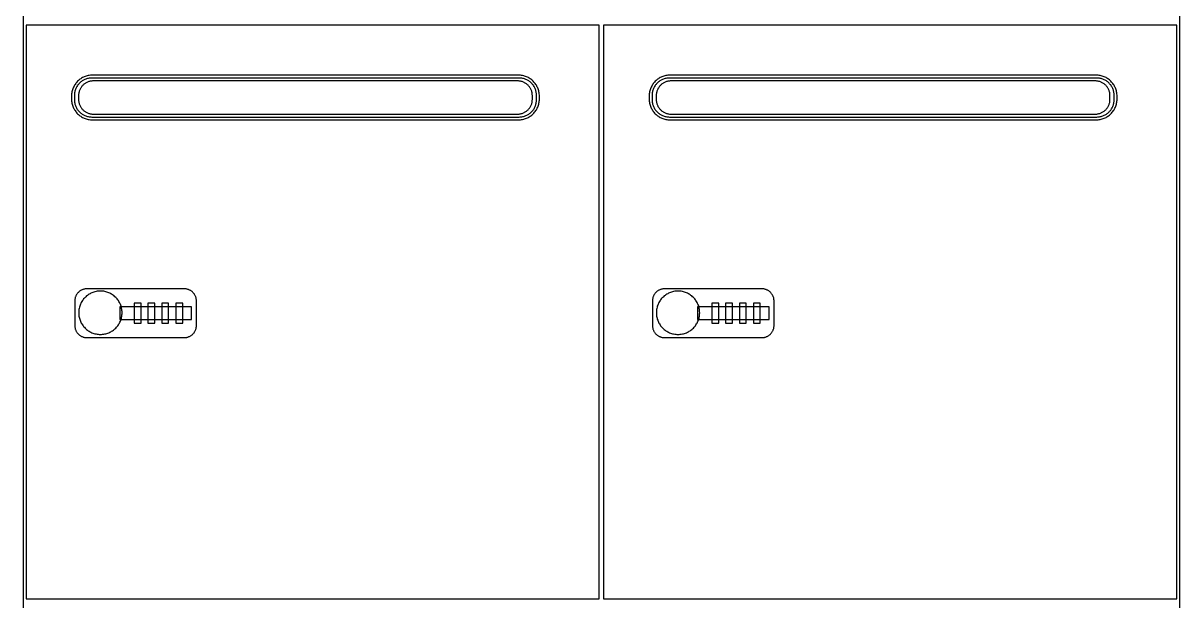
# Model space of a CAD drawing. Header units: millimetres. Extents: x 1075 to 13200, y 678 to 7235.
# Drawn here: x 8340 to 9141, y 1589 to 1989 of the extents above; entities that cross this region are included whole.
import ezdxf

# ---------------------------------------------------------------- set-up
doc = ezdxf.new("R2010")
doc.units = ezdxf.units.MM

msp = doc.modelspace()

# ---------------------------------------------------------------- linework, layer by layer
at = {"color": 0}
for points in [[(9140.53, 2787.76, 0), (8339.53, 2787.76, 0), (8339.53, 1187.76, 0), (9140.53, 1187.76, 0)], [(8738.53, 1987.76, 0), (8341.53, 1987.76, 0), (8341.53, 1590.76, 0), (8738.53, 1590.76, 0)], [(9138.53, 1987.76, 0), (8741.53, 1987.76, 0), (8741.53, 1590.76, 0), (9138.53, 1590.76, 0)], [(8697.03, 1938.74, 0), (8697.02, 1939.49, 0), (8696.96, 1940.23, 0), (8696.87, 1940.95, 0), (8696.74, 1941.67, 0), (8696.58, 1942.37, 0), (8696.38, 1943.06, 0), (8696.15, 1943.73, 0), (8695.89, 1944.39, 0), (8695.6, 1945.03, 0), (8695.28, 1945.66, 0), (8694.93, 1946.27, 0), (8694.55, 1946.86, 0), (8694.15, 1947.43, 0), (8693.72, 1947.97, 0), (8693.26, 1948.5, 0), (8692.78, 1949.01, 0), (8692.28, 1949.49, 0), (8691.75, 1949.94, 0), (8691.2, 1950.37, 0), (8690.63, 1950.78, 0), (8690.04, 1951.16, 0), (8689.43, 1951.51, 0), (8688.81, 1951.83, 0), (8688.16, 1952.12, 0), (8687.5, 1952.38, 0), (8686.83, 1952.61, 0), (8686.14, 1952.8, 0), (8685.44, 1952.97, 0), (8684.72, 1953.09, 0), (8684, 1953.19, 0), (8683.26, 1953.24, 0), (8682.51, 1953.26, 0), (8387.55, 1953.26, 0), (8386.81, 1953.24, 0), (8386.07, 1953.19, 0), (8385.35, 1953.09, 0), (8384.63, 1952.97, 0), (8383.93, 1952.8, 0), (8383.24, 1952.61, 0), (8382.57, 1952.38, 0), (8381.91, 1952.12, 0), (8381.26, 1951.83, 0), (8380.64, 1951.51, 0), (8380.03, 1951.16, 0), (8379.44, 1950.78, 0), (8378.87, 1950.37, 0), (8378.32, 1949.94, 0), (8377.79, 1949.49, 0), (8377.29, 1949.01, 0), (8376.81, 1948.5, 0), (8376.35, 1947.97, 0), (8375.92, 1947.43, 0), (8375.52, 1946.86, 0), (8375.14, 1946.27, 0), (8374.79, 1945.66, 0), (8374.47, 1945.03, 0), (8374.18, 1944.39, 0), (8373.92, 1943.73, 0), (8373.69, 1943.06, 0), (8373.49, 1942.37, 0), (8373.33, 1941.67, 0), (8373.2, 1940.95, 0), (8373.11, 1940.23, 0), (8373.05, 1939.49, 0), (8373.03, 1938.74, 0), (8373.03, 1936.78, 0), (8373.05, 1936.04, 0), (8373.11, 1935.3, 0), (8373.2, 1934.57, 0), (8373.33, 1933.86, 0), (8373.49, 1933.16, 0), (8373.69, 1932.47, 0), (8373.92, 1931.79, 0), (8374.18, 1931.13, 0), (8374.47, 1930.49, 0), (8374.79, 1929.86, 0), (8375.14, 1929.26, 0), (8375.52, 1928.67, 0), (8375.92, 1928.1, 0), (8376.35, 1927.55, 0), (8376.81, 1927.02, 0), (8377.29, 1926.52, 0), (8377.79, 1926.04, 0), (8378.32, 1925.58, 0), (8378.87, 1925.15, 0), (8379.44, 1924.74, 0), (8380.03, 1924.37, 0), (8380.64, 1924.02, 0), (8381.26, 1923.69, 0), (8381.91, 1923.4, 0), (8382.57, 1923.14, 0), (8383.24, 1922.92, 0), (8383.93, 1922.72, 0), (8384.63, 1922.56, 0), (8385.35, 1922.43, 0), (8386.07, 1922.34, 0), (8386.81, 1922.28, 0), (8387.55, 1922.26, 0), (8682.51, 1922.26, 0), (8683.26, 1922.28, 0), (8684, 1922.34, 0), (8684.72, 1922.43, 0), (8685.44, 1922.56, 0), (8686.14, 1922.72, 0), (8686.83, 1922.92, 0), (8687.5, 1923.14, 0), (8688.16, 1923.4, 0), (8688.81, 1923.69, 0), (8689.43, 1924.02, 0), (8690.04, 1924.37, 0), (8690.63, 1924.74, 0), (8691.2, 1925.15, 0), (8691.75, 1925.58, 0), (8692.28, 1926.04, 0), (8692.78, 1926.52, 0), (8693.26, 1927.02, 0), (8693.72, 1927.55, 0), (8694.15, 1928.1, 0), (8694.55, 1928.67, 0), (8694.93, 1929.26, 0), (8695.28, 1929.86, 0), (8695.6, 1930.49, 0), (8695.89, 1931.13, 0), (8696.15, 1931.79, 0), (8696.38, 1932.47, 0), (8696.58, 1933.16, 0), (8696.74, 1933.86, 0), (8696.87, 1934.57, 0), (8696.96, 1935.3, 0), (8697.02, 1936.04, 0), (8697.03, 1936.78, 0)], [(8695.03, 1939.26, 0), (8695.02, 1939.88, 0), (8694.97, 1940.49, 0), (8694.9, 1941.09, 0), (8694.79, 1941.68, 0), (8694.66, 1942.26, 0), (8694.49, 1942.83, 0), (8694.31, 1943.39, 0), (8694.09, 1943.93, 0), (8693.85, 1944.46, 0), (8693.59, 1944.98, 0), (8693.3, 1945.48, 0), (8692.98, 1945.97, 0), (8692.65, 1946.44, 0), (8692.29, 1946.89, 0), (8691.92, 1947.33, 0), (8691.52, 1947.74, 0), (8691.1, 1948.14, 0), (8690.67, 1948.52, 0), (8690.21, 1948.88, 0), (8689.74, 1949.21, 0), (8689.25, 1949.52, 0), (8688.75, 1949.81, 0), (8688.23, 1950.08, 0), (8687.7, 1950.32, 0), (8687.16, 1950.53, 0), (8686.6, 1950.72, 0), (8686.03, 1950.88, 0), (8685.45, 1951.02, 0), (8684.86, 1951.12, 0), (8684.26, 1951.2, 0), (8683.65, 1951.25, 0), (8683.03, 1951.26, 0), (8387.03, 1951.26, 0), (8386.42, 1951.25, 0), (8385.81, 1951.2, 0), (8385.21, 1951.12, 0), (8384.62, 1951.02, 0), (8384.04, 1950.88, 0), (8383.47, 1950.72, 0), (8382.91, 1950.53, 0), (8382.37, 1950.32, 0), (8381.84, 1950.08, 0), (8381.32, 1949.81, 0), (8380.82, 1949.52, 0), (8380.33, 1949.21, 0), (8379.86, 1948.88, 0), (8379.4, 1948.52, 0), (8378.97, 1948.14, 0), (8378.55, 1947.74, 0), (8378.15, 1947.33, 0), (8377.78, 1946.89, 0), (8377.42, 1946.44, 0), (8377.09, 1945.97, 0), (8376.77, 1945.48, 0), (8376.48, 1944.98, 0), (8376.22, 1944.46, 0), (8375.98, 1943.93, 0), (8375.76, 1943.39, 0), (8375.57, 1942.83, 0), (8375.41, 1942.26, 0), (8375.28, 1941.68, 0), (8375.17, 1941.09, 0), (8375.1, 1940.49, 0), (8375.05, 1939.88, 0), (8375.03, 1939.26, 0), (8375.03, 1936.26, 0), (8375.05, 1935.64, 0), (8375.1, 1935.04, 0), (8375.17, 1934.44, 0), (8375.28, 1933.84, 0), (8375.41, 1933.26, 0), (8375.57, 1932.7, 0), (8375.76, 1932.14, 0), (8375.98, 1931.59, 0), (8376.22, 1931.06, 0), (8376.48, 1930.54, 0), (8376.77, 1930.04, 0), (8377.09, 1929.56, 0), (8377.42, 1929.08, 0), (8377.78, 1928.63, 0), (8378.15, 1928.2, 0), (8378.55, 1927.78, 0), (8378.97, 1927.38, 0), (8379.4, 1927, 0), (8379.86, 1926.65, 0), (8380.33, 1926.31, 0), (8380.82, 1926, 0), (8381.32, 1925.71, 0), (8381.84, 1925.45, 0), (8382.37, 1925.21, 0), (8382.91, 1924.99, 0), (8383.47, 1924.8, 0), (8384.04, 1924.64, 0), (8384.62, 1924.51, 0), (8385.21, 1924.4, 0), (8385.81, 1924.32, 0), (8386.42, 1924.28, 0), (8387.03, 1924.26, 0), (8683.03, 1924.26, 0), (8683.65, 1924.28, 0), (8684.26, 1924.32, 0), (8684.86, 1924.4, 0), (8685.45, 1924.51, 0), (8686.03, 1924.64, 0), (8686.6, 1924.8, 0), (8687.16, 1924.99, 0), (8687.7, 1925.21, 0), (8688.23, 1925.45, 0), (8688.75, 1925.71, 0), (8689.25, 1926, 0), (8689.74, 1926.31, 0), (8690.21, 1926.65, 0), (8690.67, 1927, 0), (8691.1, 1927.38, 0), (8691.52, 1927.78, 0), (8691.92, 1928.2, 0), (8692.29, 1928.63, 0), (8692.65, 1929.08, 0), (8692.98, 1929.56, 0), (8693.3, 1930.04, 0), (8693.59, 1930.54, 0), (8693.85, 1931.06, 0), (8694.09, 1931.59, 0), (8694.31, 1932.14, 0), (8694.49, 1932.7, 0), (8694.66, 1933.26, 0), (8694.79, 1933.84, 0), (8694.9, 1934.44, 0), (8694.97, 1935.04, 0), (8695.02, 1935.64, 0), (8695.03, 1936.26, 0)], [(8692.14, 1939.07, 0), (8692.13, 1939.59, 0), (8692.09, 1940.11, 0), (8692.03, 1940.61, 0), (8691.94, 1941.11, 0), (8691.82, 1941.61, 0), (8691.69, 1942.09, 0), (8691.53, 1942.56, 0), (8691.34, 1943.02, 0), (8691.14, 1943.47, 0), (8690.92, 1943.91, 0), (8690.67, 1944.34, 0), (8690.41, 1944.75, 0), (8690.12, 1945.15, 0), (8689.82, 1945.53, 0), (8689.5, 1945.9, 0), (8689.16, 1946.25, 0), (8688.81, 1946.59, 0), (8688.44, 1946.91, 0), (8688.06, 1947.21, 0), (8687.66, 1947.49, 0), (8687.25, 1947.76, 0), (8686.82, 1948, 0), (8686.38, 1948.23, 0), (8685.93, 1948.43, 0), (8685.47, 1948.61, 0), (8685, 1948.77, 0), (8684.52, 1948.91, 0), (8684.03, 1949.03, 0), (8683.53, 1949.11, 0), (8683.02, 1949.18, 0), (8682.5, 1949.22, 0), (8681.98, 1949.23, 0), (8388.09, 1949.23, 0), (8387.57, 1949.22, 0), (8387.05, 1949.18, 0), (8386.54, 1949.11, 0), (8386.04, 1949.03, 0), (8385.55, 1948.91, 0), (8385.07, 1948.77, 0), (8384.6, 1948.61, 0), (8384.14, 1948.43, 0), (8383.69, 1948.23, 0), (8383.25, 1948, 0), (8382.82, 1947.76, 0), (8382.41, 1947.49, 0), (8382.01, 1947.21, 0), (8381.63, 1946.91, 0), (8381.26, 1946.59, 0), (8380.9, 1946.25, 0), (8380.57, 1945.9, 0), (8380.25, 1945.53, 0), (8379.95, 1945.15, 0), (8379.66, 1944.75, 0), (8379.4, 1944.34, 0), (8379.15, 1943.91, 0), (8378.93, 1943.47, 0), (8378.73, 1943.02, 0), (8378.54, 1942.56, 0), (8378.38, 1942.09, 0), (8378.25, 1941.61, 0), (8378.13, 1941.11, 0), (8378.04, 1940.61, 0), (8377.98, 1940.11, 0), (8377.94, 1939.59, 0), (8377.93, 1939.07, 0), (8377.93, 1936.46, 0), (8377.94, 1935.93, 0), (8377.98, 1935.42, 0), (8378.04, 1934.91, 0), (8378.13, 1934.41, 0), (8378.25, 1933.92, 0), (8378.38, 1933.44, 0), (8378.54, 1932.96, 0), (8378.73, 1932.5, 0), (8378.93, 1932.05, 0), (8379.15, 1931.61, 0), (8379.4, 1931.19, 0), (8379.66, 1930.78, 0), (8379.95, 1930.38, 0), (8380.25, 1929.99, 0), (8380.57, 1929.62, 0), (8380.9, 1929.27, 0), (8381.26, 1928.93, 0), (8381.63, 1928.61, 0), (8382.01, 1928.31, 0), (8382.41, 1928.03, 0), (8382.82, 1927.76, 0), (8383.25, 1927.52, 0), (8383.69, 1927.29, 0), (8384.14, 1927.09, 0), (8384.6, 1926.91, 0), (8385.07, 1926.75, 0), (8385.55, 1926.61, 0), (8386.04, 1926.5, 0), (8386.54, 1926.41, 0), (8387.05, 1926.34, 0), (8387.57, 1926.3, 0), (8388.09, 1926.29, 0), (8681.98, 1926.29, 0), (8682.5, 1926.3, 0), (8683.02, 1926.34, 0), (8683.53, 1926.41, 0), (8684.03, 1926.5, 0), (8684.52, 1926.61, 0), (8685, 1926.75, 0), (8685.47, 1926.91, 0), (8685.93, 1927.09, 0), (8686.38, 1927.29, 0), (8686.82, 1927.52, 0), (8687.25, 1927.76, 0), (8687.66, 1928.03, 0), (8688.06, 1928.31, 0), (8688.44, 1928.61, 0), (8688.81, 1928.93, 0), (8689.16, 1929.27, 0), (8689.5, 1929.62, 0), (8689.82, 1929.99, 0), (8690.12, 1930.38, 0), (8690.41, 1930.78, 0), (8690.67, 1931.19, 0), (8690.92, 1931.61, 0), (8691.14, 1932.05, 0), (8691.34, 1932.5, 0), (8691.53, 1932.96, 0), (8691.69, 1933.44, 0), (8691.82, 1933.92, 0), (8691.94, 1934.41, 0), (8692.03, 1934.91, 0), (8692.09, 1935.42, 0), (8692.13, 1935.93, 0), (8692.14, 1936.46, 0)], [(9097.03, 1938.74, 0), (9097.02, 1939.49, 0), (9096.96, 1940.23, 0), (9096.87, 1940.95, 0), (9096.74, 1941.67, 0), (9096.58, 1942.37, 0), (9096.38, 1943.06, 0), (9096.15, 1943.73, 0), (9095.89, 1944.39, 0), (9095.6, 1945.03, 0), (9095.28, 1945.66, 0), (9094.93, 1946.27, 0), (9094.55, 1946.86, 0), (9094.15, 1947.43, 0), (9093.72, 1947.97, 0), (9093.26, 1948.5, 0), (9092.78, 1949.01, 0), (9092.28, 1949.49, 0), (9091.75, 1949.94, 0), (9091.2, 1950.37, 0), (9090.63, 1950.78, 0), (9090.04, 1951.16, 0), (9089.43, 1951.51, 0), (9088.81, 1951.83, 0), (9088.16, 1952.12, 0), (9087.5, 1952.38, 0), (9086.83, 1952.61, 0), (9086.14, 1952.8, 0), (9085.44, 1952.97, 0), (9084.72, 1953.09, 0), (9084, 1953.19, 0), (9083.26, 1953.24, 0), (9082.51, 1953.26, 0), (8787.55, 1953.26, 0), (8786.81, 1953.24, 0), (8786.07, 1953.19, 0), (8785.35, 1953.09, 0), (8784.63, 1952.97, 0), (8783.93, 1952.8, 0), (8783.24, 1952.61, 0), (8782.57, 1952.38, 0), (8781.91, 1952.12, 0), (8781.26, 1951.83, 0), (8780.64, 1951.51, 0), (8780.03, 1951.16, 0), (8779.44, 1950.78, 0), (8778.87, 1950.37, 0), (8778.32, 1949.94, 0), (8777.79, 1949.49, 0), (8777.29, 1949.01, 0), (8776.81, 1948.5, 0), (8776.35, 1947.97, 0), (8775.92, 1947.43, 0), (8775.52, 1946.86, 0), (8775.14, 1946.27, 0), (8774.79, 1945.66, 0), (8774.47, 1945.03, 0), (8774.18, 1944.39, 0), (8773.92, 1943.73, 0), (8773.69, 1943.06, 0), (8773.49, 1942.37, 0), (8773.33, 1941.67, 0), (8773.2, 1940.95, 0), (8773.11, 1940.23, 0), (8773.05, 1939.49, 0), (8773.03, 1938.74, 0), (8773.03, 1936.78, 0), (8773.05, 1936.04, 0), (8773.11, 1935.3, 0), (8773.2, 1934.57, 0), (8773.33, 1933.86, 0), (8773.49, 1933.16, 0), (8773.69, 1932.47, 0), (8773.92, 1931.79, 0), (8774.18, 1931.13, 0), (8774.47, 1930.49, 0), (8774.79, 1929.86, 0), (8775.14, 1929.26, 0), (8775.52, 1928.67, 0), (8775.92, 1928.1, 0), (8776.35, 1927.55, 0), (8776.81, 1927.02, 0), (8777.29, 1926.52, 0), (8777.79, 1926.04, 0), (8778.32, 1925.58, 0), (8778.87, 1925.15, 0), (8779.44, 1924.74, 0), (8780.03, 1924.37, 0), (8780.64, 1924.02, 0), (8781.26, 1923.69, 0), (8781.91, 1923.4, 0), (8782.57, 1923.14, 0), (8783.24, 1922.92, 0), (8783.93, 1922.72, 0), (8784.63, 1922.56, 0), (8785.35, 1922.43, 0), (8786.07, 1922.34, 0), (8786.81, 1922.28, 0), (8787.55, 1922.26, 0), (9082.51, 1922.26, 0), (9083.26, 1922.28, 0), (9084, 1922.34, 0), (9084.72, 1922.43, 0), (9085.44, 1922.56, 0), (9086.14, 1922.72, 0), (9086.83, 1922.92, 0), (9087.5, 1923.14, 0), (9088.16, 1923.4, 0), (9088.81, 1923.69, 0), (9089.43, 1924.02, 0), (9090.04, 1924.37, 0), (9090.63, 1924.74, 0), (9091.2, 1925.15, 0), (9091.75, 1925.58, 0), (9092.28, 1926.04, 0), (9092.78, 1926.52, 0), (9093.26, 1927.02, 0), (9093.72, 1927.55, 0), (9094.15, 1928.1, 0), (9094.55, 1928.67, 0), (9094.93, 1929.26, 0), (9095.28, 1929.86, 0), (9095.6, 1930.49, 0), (9095.89, 1931.13, 0), (9096.15, 1931.79, 0), (9096.38, 1932.47, 0), (9096.58, 1933.16, 0), (9096.74, 1933.86, 0), (9096.87, 1934.57, 0), (9096.96, 1935.3, 0), (9097.02, 1936.04, 0), (9097.03, 1936.78, 0)], [(9095.03, 1939.26, 0), (9095.02, 1939.88, 0), (9094.97, 1940.49, 0), (9094.9, 1941.09, 0), (9094.79, 1941.68, 0), (9094.66, 1942.26, 0), (9094.49, 1942.83, 0), (9094.31, 1943.39, 0), (9094.09, 1943.93, 0), (9093.85, 1944.46, 0), (9093.59, 1944.98, 0), (9093.3, 1945.48, 0), (9092.98, 1945.97, 0), (9092.65, 1946.44, 0), (9092.29, 1946.89, 0), (9091.92, 1947.33, 0), (9091.52, 1947.74, 0), (9091.1, 1948.14, 0), (9090.67, 1948.52, 0), (9090.21, 1948.88, 0), (9089.74, 1949.21, 0), (9089.25, 1949.52, 0), (9088.75, 1949.81, 0), (9088.23, 1950.08, 0), (9087.7, 1950.32, 0), (9087.16, 1950.53, 0), (9086.6, 1950.72, 0), (9086.03, 1950.88, 0), (9085.45, 1951.02, 0), (9084.86, 1951.12, 0), (9084.26, 1951.2, 0), (9083.65, 1951.25, 0), (9083.03, 1951.26, 0), (8787.03, 1951.26, 0), (8786.42, 1951.25, 0), (8785.81, 1951.2, 0), (8785.21, 1951.12, 0), (8784.62, 1951.02, 0), (8784.04, 1950.88, 0), (8783.47, 1950.72, 0), (8782.91, 1950.53, 0), (8782.37, 1950.32, 0), (8781.84, 1950.08, 0), (8781.32, 1949.81, 0), (8780.82, 1949.52, 0), (8780.33, 1949.21, 0), (8779.86, 1948.88, 0), (8779.4, 1948.52, 0), (8778.97, 1948.14, 0), (8778.55, 1947.74, 0), (8778.15, 1947.33, 0), (8777.78, 1946.89, 0), (8777.42, 1946.44, 0), (8777.09, 1945.97, 0), (8776.77, 1945.48, 0), (8776.48, 1944.98, 0), (8776.22, 1944.46, 0), (8775.98, 1943.93, 0), (8775.76, 1943.39, 0), (8775.57, 1942.83, 0), (8775.41, 1942.26, 0), (8775.28, 1941.68, 0), (8775.17, 1941.09, 0), (8775.1, 1940.49, 0), (8775.05, 1939.88, 0), (8775.03, 1939.26, 0), (8775.03, 1936.26, 0), (8775.05, 1935.64, 0), (8775.1, 1935.04, 0), (8775.17, 1934.44, 0), (8775.28, 1933.84, 0), (8775.41, 1933.26, 0), (8775.57, 1932.7, 0), (8775.76, 1932.14, 0), (8775.98, 1931.59, 0), (8776.22, 1931.06, 0), (8776.48, 1930.54, 0), (8776.77, 1930.04, 0), (8777.09, 1929.56, 0), (8777.42, 1929.08, 0), (8777.78, 1928.63, 0), (8778.15, 1928.2, 0), (8778.55, 1927.78, 0), (8778.97, 1927.38, 0), (8779.4, 1927, 0), (8779.86, 1926.65, 0), (8780.33, 1926.31, 0), (8780.82, 1926, 0), (8781.32, 1925.71, 0), (8781.84, 1925.45, 0), (8782.37, 1925.21, 0), (8782.91, 1924.99, 0), (8783.47, 1924.8, 0), (8784.04, 1924.64, 0), (8784.62, 1924.51, 0), (8785.21, 1924.4, 0), (8785.81, 1924.32, 0), (8786.42, 1924.28, 0), (8787.03, 1924.26, 0), (9083.03, 1924.26, 0), (9083.65, 1924.28, 0), (9084.26, 1924.32, 0), (9084.86, 1924.4, 0), (9085.45, 1924.51, 0), (9086.03, 1924.64, 0), (9086.6, 1924.8, 0), (9087.16, 1924.99, 0), (9087.7, 1925.21, 0), (9088.23, 1925.45, 0), (9088.75, 1925.71, 0), (9089.25, 1926, 0), (9089.74, 1926.31, 0), (9090.21, 1926.65, 0), (9090.67, 1927, 0), (9091.1, 1927.38, 0), (9091.52, 1927.78, 0), (9091.92, 1928.2, 0), (9092.29, 1928.63, 0), (9092.65, 1929.08, 0), (9092.98, 1929.56, 0), (9093.3, 1930.04, 0), (9093.59, 1930.54, 0), (9093.85, 1931.06, 0), (9094.09, 1931.59, 0), (9094.31, 1932.14, 0), (9094.49, 1932.7, 0), (9094.66, 1933.26, 0), (9094.79, 1933.84, 0), (9094.9, 1934.44, 0), (9094.97, 1935.04, 0), (9095.02, 1935.64, 0), (9095.03, 1936.26, 0)], [(9092.14, 1939.07, 0), (9092.13, 1939.59, 0), (9092.09, 1940.11, 0), (9092.03, 1940.61, 0), (9091.94, 1941.11, 0), (9091.82, 1941.61, 0), (9091.69, 1942.09, 0), (9091.53, 1942.56, 0), (9091.34, 1943.02, 0), (9091.14, 1943.47, 0), (9090.92, 1943.91, 0), (9090.67, 1944.34, 0), (9090.41, 1944.75, 0), (9090.12, 1945.15, 0), (9089.82, 1945.53, 0), (9089.5, 1945.9, 0), (9089.16, 1946.25, 0), (9088.81, 1946.59, 0), (9088.44, 1946.91, 0), (9088.06, 1947.21, 0), (9087.66, 1947.49, 0), (9087.25, 1947.76, 0), (9086.82, 1948, 0), (9086.38, 1948.23, 0), (9085.93, 1948.43, 0), (9085.47, 1948.61, 0), (9085, 1948.77, 0), (9084.52, 1948.91, 0), (9084.03, 1949.03, 0), (9083.53, 1949.11, 0), (9083.02, 1949.18, 0), (9082.5, 1949.22, 0), (9081.98, 1949.23, 0), (8788.09, 1949.23, 0), (8787.57, 1949.22, 0), (8787.05, 1949.18, 0), (8786.54, 1949.11, 0), (8786.04, 1949.03, 0), (8785.55, 1948.91, 0), (8785.07, 1948.77, 0), (8784.6, 1948.61, 0), (8784.14, 1948.43, 0), (8783.69, 1948.23, 0), (8783.25, 1948, 0), (8782.82, 1947.76, 0), (8782.41, 1947.49, 0), (8782.01, 1947.21, 0), (8781.63, 1946.91, 0), (8781.26, 1946.59, 0), (8780.9, 1946.25, 0), (8780.57, 1945.9, 0), (8780.25, 1945.53, 0), (8779.95, 1945.15, 0), (8779.66, 1944.75, 0), (8779.4, 1944.34, 0), (8779.15, 1943.91, 0), (8778.93, 1943.47, 0), (8778.73, 1943.02, 0), (8778.54, 1942.56, 0), (8778.38, 1942.09, 0), (8778.25, 1941.61, 0), (8778.13, 1941.11, 0), (8778.04, 1940.61, 0), (8777.98, 1940.11, 0), (8777.94, 1939.59, 0), (8777.93, 1939.07, 0), (8777.93, 1936.46, 0), (8777.94, 1935.93, 0), (8777.98, 1935.42, 0), (8778.04, 1934.91, 0), (8778.13, 1934.41, 0), (8778.25, 1933.92, 0), (8778.38, 1933.44, 0), (8778.54, 1932.96, 0), (8778.73, 1932.5, 0), (8778.93, 1932.05, 0), (8779.15, 1931.61, 0), (8779.4, 1931.19, 0), (8779.66, 1930.78, 0), (8779.95, 1930.38, 0), (8780.25, 1929.99, 0), (8780.57, 1929.62, 0), (8780.9, 1929.27, 0), (8781.26, 1928.93, 0), (8781.63, 1928.61, 0), (8782.01, 1928.31, 0), (8782.41, 1928.03, 0), (8782.82, 1927.76, 0), (8783.25, 1927.52, 0), (8783.69, 1927.29, 0), (8784.14, 1927.09, 0), (8784.6, 1926.91, 0), (8785.07, 1926.75, 0), (8785.55, 1926.61, 0), (8786.04, 1926.5, 0), (8786.54, 1926.41, 0), (8787.05, 1926.34, 0), (8787.57, 1926.3, 0), (8788.09, 1926.29, 0), (9081.98, 1926.29, 0), (9082.5, 1926.3, 0), (9083.02, 1926.34, 0), (9083.53, 1926.41, 0), (9084.03, 1926.5, 0), (9084.52, 1926.61, 0), (9085, 1926.75, 0), (9085.47, 1926.91, 0), (9085.93, 1927.09, 0), (9086.38, 1927.29, 0), (9086.82, 1927.52, 0), (9087.25, 1927.76, 0), (9087.66, 1928.03, 0), (9088.06, 1928.31, 0), (9088.44, 1928.61, 0), (9088.81, 1928.93, 0), (9089.16, 1929.27, 0), (9089.5, 1929.62, 0), (9089.82, 1929.99, 0), (9090.12, 1930.38, 0), (9090.41, 1930.78, 0), (9090.67, 1931.19, 0), (9090.92, 1931.61, 0), (9091.14, 1932.05, 0), (9091.34, 1932.5, 0), (9091.53, 1932.96, 0), (9091.69, 1933.44, 0), (9091.82, 1933.92, 0), (9091.94, 1934.41, 0), (9092.03, 1934.91, 0), (9092.09, 1935.42, 0), (9092.13, 1935.93, 0), (9092.14, 1936.46, 0)], [(8459.53, 1796.92, 0.48), (8459.51, 1797.35, 0.48), (8459.48, 1797.78, 0.48), (8459.43, 1798.2, 0.48), (8459.35, 1798.61, 0.48), (8459.26, 1799.02, 0.48), (8459.15, 1799.42, 0.48), (8459.02, 1799.81, 0.48), (8458.86, 1800.19, 0.48), (8458.7, 1800.56, 0.48), (8458.51, 1800.92, 0.48), (8458.31, 1801.27, 0.48), (8458.09, 1801.61, 0.48), (8457.86, 1801.94, 0.48), (8457.61, 1802.26, 0.48), (8457.34, 1802.57, 0.48), (8457.06, 1802.86, 0.48), (8456.77, 1803.14, 0.48), (8456.47, 1803.4, 0.48), (8456.15, 1803.65, 0.48), (8455.82, 1803.88, 0.48), (8455.48, 1804.1, 0.48), (8455.13, 1804.3, 0.48), (8454.77, 1804.49, 0.48), (8454.39, 1804.66, 0.48), (8454.01, 1804.81, 0.48), (8453.62, 1804.94, 0.48), (8453.22, 1805.05, 0.48), (8452.82, 1805.15, 0.48), (8452.4, 1805.22, 0.48), (8451.98, 1805.28, 0.48), (8451.56, 1805.31, 0.48), (8451.13, 1805.32, 0.48), (8383.7, 1805.32, 0.48), (8383.27, 1805.31, 0.48), (8382.84, 1805.28, 0.48), (8382.42, 1805.22, 0.48), (8382.01, 1805.15, 0.48), (8381.6, 1805.05, 0.48), (8381.21, 1804.94, 0.48), (8380.82, 1804.81, 0.48), (8380.43, 1804.66, 0.48), (8380.06, 1804.49, 0.48), (8379.7, 1804.3, 0.48), (8379.35, 1804.1, 0.48), (8379.01, 1803.88, 0.48), (8378.68, 1803.65, 0.48), (8378.36, 1803.4, 0.48), (8378.06, 1803.14, 0.48), (8377.76, 1802.86, 0.48), (8377.49, 1802.57, 0.48), (8377.22, 1802.26, 0.48), (8376.97, 1801.94, 0.48), (8376.74, 1801.61, 0.48), (8376.52, 1801.27, 0.48), (8376.32, 1800.92, 0.48), (8376.13, 1800.56, 0.48), (8375.96, 1800.19, 0.48), (8375.81, 1799.81, 0.48), (8375.68, 1799.42, 0.48), (8375.57, 1799.02, 0.48), (8375.47, 1798.61, 0.48), (8375.4, 1798.2, 0.48), (8375.35, 1797.78, 0.48), (8375.31, 1797.35, 0.48), (8375.3, 1796.92, 0.48), (8375.3, 1779.95, 0.48), (8375.31, 1779.52, 0.48), (8375.35, 1779.09, 0.48), (8375.4, 1778.67, 0.48), (8375.47, 1778.26, 0.48), (8375.57, 1777.85, 0.48), (8375.68, 1777.46, 0.48), (8375.81, 1777.07, 0.48), (8375.96, 1776.68, 0.48), (8376.13, 1776.31, 0.48), (8376.32, 1775.95, 0.48), (8376.52, 1775.6, 0.48), (8376.74, 1775.26, 0.48), (8376.97, 1774.93, 0.48), (8377.22, 1774.61, 0.48), (8377.49, 1774.31, 0.48), (8377.76, 1774.01, 0.48), (8378.06, 1773.74, 0.48), (8378.36, 1773.47, 0.48), (8378.68, 1773.22, 0.48), (8379.01, 1772.99, 0.48), (8379.35, 1772.77, 0.48), (8379.7, 1772.57, 0.48), (8380.06, 1772.38, 0.48), (8380.43, 1772.21, 0.48), (8380.82, 1772.06, 0.48), (8381.21, 1771.93, 0.48), (8381.6, 1771.82, 0.48), (8382.01, 1771.72, 0.48), (8382.42, 1771.65, 0.48), (8382.84, 1771.6, 0.48), (8383.27, 1771.56, 0.48), (8383.7, 1771.55, 0.48), (8451.13, 1771.55, 0.48), (8451.56, 1771.56, 0.48), (8451.98, 1771.6, 0.48), (8452.4, 1771.65, 0.48), (8452.82, 1771.72, 0.48), (8453.22, 1771.82, 0.48), (8453.62, 1771.93, 0.48), (8454.01, 1772.06, 0.48), (8454.39, 1772.21, 0.48), (8454.77, 1772.38, 0.48), (8455.13, 1772.57, 0.48), (8455.48, 1772.77, 0.48), (8455.82, 1772.99, 0.48), (8456.15, 1773.22, 0.48), (8456.47, 1773.47, 0.48), (8456.77, 1773.74, 0.48), (8457.06, 1774.01, 0.48), (8457.34, 1774.31, 0.48), (8457.61, 1774.61, 0.48), (8457.86, 1774.93, 0.48), (8458.09, 1775.26, 0.48), (8458.31, 1775.6, 0.48), (8458.51, 1775.95, 0.48), (8458.7, 1776.31, 0.48), (8458.86, 1776.68, 0.48), (8459.02, 1777.07, 0.48), (8459.15, 1777.46, 0.48), (8459.26, 1777.85, 0.48), (8459.35, 1778.26, 0.48), (8459.43, 1778.67, 0.48), (8459.48, 1779.09, 0.48), (8459.51, 1779.52, 0.48), (8459.53, 1779.95, 0.48)], [(8408.03, 1788.76, 0.48), (8408.01, 1789.53, 0.48), (8407.96, 1790.29, 0.48), (8407.86, 1791.04, 0.48), (8407.73, 1791.78, 0.48), (8407.56, 1792.51, 0.48), (8407.36, 1793.22, 0.48), (8407.12, 1793.92, 0.48), (8406.85, 1794.6, 0.48), (8406.55, 1795.26, 0.48), (8406.22, 1795.91, 0.48), (8405.86, 1796.54, 0.48), (8405.47, 1797.15, 0.48), (8405.05, 1797.74, 0.48), (8404.6, 1798.3, 0.48), (8404.13, 1798.85, 0.48), (8403.64, 1799.37, 0.48), (8403.11, 1799.87, 0.48), (8402.57, 1800.34, 0.48), (8402, 1800.78, 0.48), (8401.41, 1801.2, 0.48), (8400.8, 1801.59, 0.48), (8400.18, 1801.95, 0.48), (8399.53, 1802.29, 0.48), (8398.86, 1802.59, 0.48), (8398.18, 1802.86, 0.48), (8397.49, 1803.09, 0.48), (8396.77, 1803.29, 0.48), (8396.05, 1803.46, 0.48), (8395.31, 1803.59, 0.48), (8394.56, 1803.69, 0.48), (8393.8, 1803.75, 0.48), (8393.03, 1803.77, 0.48), (8392.25, 1803.75, 0.48), (8391.49, 1803.69, 0.48), (8390.74, 1803.59, 0.48), (8390, 1803.46, 0.48), (8389.28, 1803.29, 0.48), (8388.57, 1803.09, 0.48), (8387.87, 1802.86, 0.48), (8387.19, 1802.59, 0.48), (8386.52, 1802.29, 0.48), (8385.88, 1801.95, 0.48), (8385.25, 1801.59, 0.48), (8384.64, 1801.2, 0.48), (8384.05, 1800.78, 0.48), (8383.48, 1800.34, 0.48), (8382.94, 1799.87, 0.48), (8382.42, 1799.37, 0.48), (8381.92, 1798.85, 0.48), (8381.45, 1798.3, 0.48), (8381, 1797.74, 0.48), (8380.58, 1797.15, 0.48), (8380.19, 1796.54, 0.48), (8379.83, 1795.91, 0.48), (8379.5, 1795.26, 0.48), (8379.2, 1794.6, 0.48), (8378.93, 1793.92, 0.48), (8378.69, 1793.22, 0.48), (8378.49, 1792.51, 0.48), (8378.32, 1791.78, 0.48), (8378.19, 1791.04, 0.48), (8378.1, 1790.29, 0.48), (8378.04, 1789.53, 0.48), (8378.02, 1788.76, 0.48), (8378.04, 1787.99, 0.48), (8378.1, 1787.23, 0.48), (8378.19, 1786.48, 0.48), (8378.32, 1785.74, 0.48), (8378.49, 1785.01, 0.48), (8378.69, 1784.3, 0.48), (8378.93, 1783.6, 0.48), (8379.2, 1782.92, 0.48), (8379.5, 1782.26, 0.48), (8379.83, 1781.61, 0.48), (8380.19, 1780.98, 0.48), (8380.58, 1780.37, 0.48), (8381, 1779.78, 0.48), (8381.45, 1779.22, 0.48), (8381.92, 1778.67, 0.48), (8382.42, 1778.15, 0.48), (8382.94, 1777.65, 0.48), (8383.48, 1777.18, 0.48), (8384.05, 1776.74, 0.48), (8384.64, 1776.32, 0.48), (8385.25, 1775.93, 0.48), (8385.88, 1775.56, 0.48), (8386.52, 1775.23, 0.48), (8387.19, 1774.93, 0.48), (8387.87, 1774.66, 0.48), (8388.57, 1774.43, 0.48), (8389.28, 1774.22, 0.48), (8390, 1774.06, 0.48), (8390.74, 1773.92, 0.48), (8391.49, 1773.83, 0.48), (8392.25, 1773.77, 0.48), (8393.03, 1773.75, 0.48), (8393.8, 1773.77, 0.48), (8394.56, 1773.83, 0.48), (8395.31, 1773.92, 0.48), (8396.05, 1774.06, 0.48), (8396.77, 1774.22, 0.48), (8397.49, 1774.43, 0.48), (8398.18, 1774.66, 0.48), (8398.86, 1774.93, 0.48), (8399.53, 1775.23, 0.48), (8400.18, 1775.56, 0.48), (8400.8, 1775.93, 0.48), (8401.41, 1776.32, 0.48), (8402, 1776.74, 0.48), (8402.57, 1777.18, 0.48), (8403.11, 1777.65, 0.48), (8403.64, 1778.15, 0.48), (8404.13, 1778.67, 0.48), (8404.6, 1779.22, 0.48), (8405.05, 1779.78, 0.48), (8405.47, 1780.37, 0.48), (8405.86, 1780.98, 0.48), (8406.22, 1781.61, 0.48), (8406.55, 1782.26, 0.48), (8406.85, 1782.92, 0.48), (8407.12, 1783.6, 0.48), (8407.36, 1784.3, 0.48), (8407.56, 1785.01, 0.48), (8407.73, 1785.74, 0.48), (8407.86, 1786.48, 0.48), (8407.96, 1787.23, 0.48), (8408.01, 1787.99, 0.48)], [(8859.53, 1796.92, 0.48), (8859.51, 1797.35, 0.48), (8859.48, 1797.78, 0.48), (8859.43, 1798.2, 0.48), (8859.35, 1798.61, 0.48), (8859.26, 1799.02, 0.48), (8859.15, 1799.42, 0.48), (8859.02, 1799.81, 0.48), (8858.86, 1800.19, 0.48), (8858.7, 1800.56, 0.48), (8858.51, 1800.92, 0.48), (8858.31, 1801.27, 0.48), (8858.09, 1801.61, 0.48), (8857.86, 1801.94, 0.48), (8857.61, 1802.26, 0.48), (8857.34, 1802.57, 0.48), (8857.06, 1802.86, 0.48), (8856.77, 1803.14, 0.48), (8856.47, 1803.4, 0.48), (8856.15, 1803.65, 0.48), (8855.82, 1803.88, 0.48), (8855.48, 1804.1, 0.48), (8855.13, 1804.3, 0.48), (8854.77, 1804.49, 0.48), (8854.39, 1804.66, 0.48), (8854.01, 1804.81, 0.48), (8853.62, 1804.94, 0.48), (8853.22, 1805.05, 0.48), (8852.82, 1805.15, 0.48), (8852.4, 1805.22, 0.48), (8851.98, 1805.28, 0.48), (8851.56, 1805.31, 0.48), (8851.13, 1805.32, 0.48), (8783.7, 1805.32, 0.48), (8783.27, 1805.31, 0.48), (8782.84, 1805.28, 0.48), (8782.42, 1805.22, 0.48), (8782.01, 1805.15, 0.48), (8781.6, 1805.05, 0.48), (8781.21, 1804.94, 0.48), (8780.82, 1804.81, 0.48), (8780.43, 1804.66, 0.48), (8780.06, 1804.49, 0.48), (8779.7, 1804.3, 0.48), (8779.35, 1804.1, 0.48), (8779.01, 1803.88, 0.48), (8778.68, 1803.65, 0.48), (8778.36, 1803.4, 0.48), (8778.06, 1803.14, 0.48), (8777.76, 1802.86, 0.48), (8777.49, 1802.57, 0.48), (8777.22, 1802.26, 0.48), (8776.97, 1801.94, 0.48), (8776.74, 1801.61, 0.48), (8776.52, 1801.27, 0.48), (8776.32, 1800.92, 0.48), (8776.13, 1800.56, 0.48), (8775.96, 1800.19, 0.48), (8775.81, 1799.81, 0.48), (8775.68, 1799.42, 0.48), (8775.57, 1799.02, 0.48), (8775.47, 1798.61, 0.48), (8775.4, 1798.2, 0.48), (8775.35, 1797.78, 0.48), (8775.31, 1797.35, 0.48), (8775.3, 1796.92, 0.48), (8775.3, 1779.95, 0.48), (8775.31, 1779.52, 0.48), (8775.35, 1779.09, 0.48), (8775.4, 1778.67, 0.48), (8775.47, 1778.26, 0.48), (8775.57, 1777.85, 0.48), (8775.68, 1777.46, 0.48), (8775.81, 1777.07, 0.48), (8775.96, 1776.68, 0.48), (8776.13, 1776.31, 0.48), (8776.32, 1775.95, 0.48), (8776.52, 1775.6, 0.48), (8776.74, 1775.26, 0.48), (8776.97, 1774.93, 0.48), (8777.22, 1774.61, 0.48), (8777.49, 1774.31, 0.48), (8777.76, 1774.01, 0.48), (8778.06, 1773.74, 0.48), (8778.36, 1773.47, 0.48), (8778.68, 1773.22, 0.48), (8779.01, 1772.99, 0.48), (8779.35, 1772.77, 0.48), (8779.7, 1772.57, 0.48), (8780.06, 1772.38, 0.48), (8780.43, 1772.21, 0.48), (8780.82, 1772.06, 0.48), (8781.21, 1771.93, 0.48), (8781.6, 1771.82, 0.48), (8782.01, 1771.72, 0.48), (8782.42, 1771.65, 0.48), (8782.84, 1771.6, 0.48), (8783.27, 1771.56, 0.48), (8783.7, 1771.55, 0.48), (8851.13, 1771.55, 0.48), (8851.56, 1771.56, 0.48), (8851.98, 1771.6, 0.48), (8852.4, 1771.65, 0.48), (8852.82, 1771.72, 0.48), (8853.22, 1771.82, 0.48), (8853.62, 1771.93, 0.48), (8854.01, 1772.06, 0.48), (8854.39, 1772.21, 0.48), (8854.77, 1772.38, 0.48), (8855.13, 1772.57, 0.48), (8855.48, 1772.77, 0.48), (8855.82, 1772.99, 0.48), (8856.15, 1773.22, 0.48), (8856.47, 1773.47, 0.48), (8856.77, 1773.74, 0.48), (8857.06, 1774.01, 0.48), (8857.34, 1774.31, 0.48), (8857.61, 1774.61, 0.48), (8857.86, 1774.93, 0.48), (8858.09, 1775.26, 0.48), (8858.31, 1775.6, 0.48), (8858.51, 1775.95, 0.48), (8858.7, 1776.31, 0.48), (8858.86, 1776.68, 0.48), (8859.02, 1777.07, 0.48), (8859.15, 1777.46, 0.48), (8859.26, 1777.85, 0.48), (8859.35, 1778.26, 0.48), (8859.43, 1778.67, 0.48), (8859.48, 1779.09, 0.48), (8859.51, 1779.52, 0.48), (8859.53, 1779.95, 0.48)], [(8808.03, 1788.76, 0.48), (8808.01, 1789.53, 0.48), (8807.96, 1790.29, 0.48), (8807.86, 1791.04, 0.48), (8807.73, 1791.78, 0.48), (8807.56, 1792.51, 0.48), (8807.36, 1793.22, 0.48), (8807.12, 1793.92, 0.48), (8806.85, 1794.6, 0.48), (8806.55, 1795.26, 0.48), (8806.22, 1795.91, 0.48), (8805.86, 1796.54, 0.48), (8805.47, 1797.15, 0.48), (8805.05, 1797.74, 0.48), (8804.6, 1798.3, 0.48), (8804.13, 1798.85, 0.48), (8803.64, 1799.37, 0.48), (8803.11, 1799.87, 0.48), (8802.57, 1800.34, 0.48), (8802, 1800.78, 0.48), (8801.41, 1801.2, 0.48), (8800.8, 1801.59, 0.48), (8800.18, 1801.95, 0.48), (8799.53, 1802.29, 0.48), (8798.86, 1802.59, 0.48), (8798.18, 1802.86, 0.48), (8797.49, 1803.09, 0.48), (8796.77, 1803.29, 0.48), (8796.05, 1803.46, 0.48), (8795.31, 1803.59, 0.48), (8794.56, 1803.69, 0.48), (8793.8, 1803.75, 0.48), (8793.03, 1803.77, 0.48), (8792.25, 1803.75, 0.48), (8791.49, 1803.69, 0.48), (8790.74, 1803.59, 0.48), (8790, 1803.46, 0.48), (8789.28, 1803.29, 0.48), (8788.57, 1803.09, 0.48), (8787.87, 1802.86, 0.48), (8787.19, 1802.59, 0.48), (8786.52, 1802.29, 0.48), (8785.88, 1801.95, 0.48), (8785.25, 1801.59, 0.48), (8784.64, 1801.2, 0.48), (8784.05, 1800.78, 0.48), (8783.48, 1800.34, 0.48), (8782.94, 1799.87, 0.48), (8782.42, 1799.37, 0.48), (8781.92, 1798.85, 0.48), (8781.45, 1798.3, 0.48), (8781, 1797.74, 0.48), (8780.58, 1797.15, 0.48), (8780.19, 1796.54, 0.48), (8779.83, 1795.91, 0.48), (8779.5, 1795.26, 0.48), (8779.2, 1794.6, 0.48), (8778.93, 1793.92, 0.48), (8778.69, 1793.22, 0.48), (8778.49, 1792.51, 0.48), (8778.32, 1791.78, 0.48), (8778.19, 1791.04, 0.48), (8778.1, 1790.29, 0.48), (8778.04, 1789.53, 0.48), (8778.02, 1788.76, 0.48), (8778.04, 1787.99, 0.48), (8778.1, 1787.23, 0.48), (8778.19, 1786.48, 0.48), (8778.32, 1785.74, 0.48), (8778.49, 1785.01, 0.48), (8778.69, 1784.3, 0.48), (8778.93, 1783.6, 0.48), (8779.2, 1782.92, 0.48), (8779.5, 1782.26, 0.48), (8779.83, 1781.61, 0.48), (8780.19, 1780.98, 0.48), (8780.58, 1780.37, 0.48), (8781, 1779.78, 0.48), (8781.45, 1779.22, 0.48), (8781.92, 1778.67, 0.48), (8782.42, 1778.15, 0.48), (8782.94, 1777.65, 0.48), (8783.48, 1777.18, 0.48), (8784.05, 1776.74, 0.48), (8784.64, 1776.32, 0.48), (8785.25, 1775.93, 0.48), (8785.88, 1775.56, 0.48), (8786.52, 1775.23, 0.48), (8787.19, 1774.93, 0.48), (8787.87, 1774.66, 0.48), (8788.57, 1774.43, 0.48), (8789.28, 1774.22, 0.48), (8790, 1774.06, 0.48), (8790.74, 1773.92, 0.48), (8791.49, 1773.83, 0.48), (8792.25, 1773.77, 0.48), (8793.03, 1773.75, 0.48), (8793.8, 1773.77, 0.48), (8794.56, 1773.83, 0.48), (8795.31, 1773.92, 0.48), (8796.05, 1774.06, 0.48), (8796.77, 1774.22, 0.48), (8797.49, 1774.43, 0.48), (8798.18, 1774.66, 0.48), (8798.86, 1774.93, 0.48), (8799.53, 1775.23, 0.48), (8800.18, 1775.56, 0.48), (8800.8, 1775.93, 0.48), (8801.41, 1776.32, 0.48), (8802, 1776.74, 0.48), (8802.57, 1777.18, 0.48), (8803.11, 1777.65, 0.48), (8803.64, 1778.15, 0.48), (8804.13, 1778.67, 0.48), (8804.6, 1779.22, 0.48), (8805.05, 1779.78, 0.48), (8805.47, 1780.37, 0.48), (8805.86, 1780.98, 0.48), (8806.22, 1781.61, 0.48), (8806.55, 1782.26, 0.48), (8806.85, 1782.92, 0.48), (8807.12, 1783.6, 0.48), (8807.36, 1784.3, 0.48), (8807.56, 1785.01, 0.48), (8807.73, 1785.74, 0.48), (8807.86, 1786.48, 0.48), (8807.96, 1787.23, 0.48), (8808.01, 1787.99, 0.48)], [(8421.23, 1795.36, 0.48), (8416.48, 1795.36, 0.48), (8416.48, 1781.64, 0.48), (8421.23, 1781.64, 0.48)], [(8430.75, 1795.36, 0.48), (8425.99, 1795.36, 0.48), (8425.99, 1781.64, 0.48), (8430.75, 1781.64, 0.48)], [(8440.28, 1795.36, 0.48), (8435.53, 1795.36, 0.48), (8435.53, 1781.64, 0.48), (8440.28, 1781.64, 0.48)], [(8450.01, 1795.36, 0.48), (8445.25, 1795.36, 0.48), (8445.25, 1781.64, 0.48), (8450.01, 1781.64, 0.48)], [(8821.23, 1795.36, 0.48), (8816.48, 1795.36, 0.48), (8816.48, 1781.64, 0.48), (8821.23, 1781.64, 0.48)], [(8830.75, 1795.36, 0.48), (8825.99, 1795.36, 0.48), (8825.99, 1781.64, 0.48), (8830.75, 1781.64, 0.48)], [(8840.28, 1795.36, 0.48), (8835.53, 1795.36, 0.48), (8835.53, 1781.64, 0.48), (8840.28, 1781.64, 0.48)], [(8850.01, 1795.36, 0.48), (8845.25, 1795.36, 0.48), (8845.25, 1781.64, 0.48), (8850.01, 1781.64, 0.48)], [(8456.16, 1792.77, 0.48), (8406.48, 1792.77, 0.48), (8406.48, 1783.97, 0.48), (8456.16, 1783.97, 0.48)], [(8856.16, 1792.77, 0.48), (8806.48, 1792.77, 0.48), (8806.48, 1783.97, 0.48), (8856.16, 1783.97, 0.48)]]:
    msp.add_polyline3d(points, close=True, dxfattribs=at)

doc.saveas('drawing.dxf')
